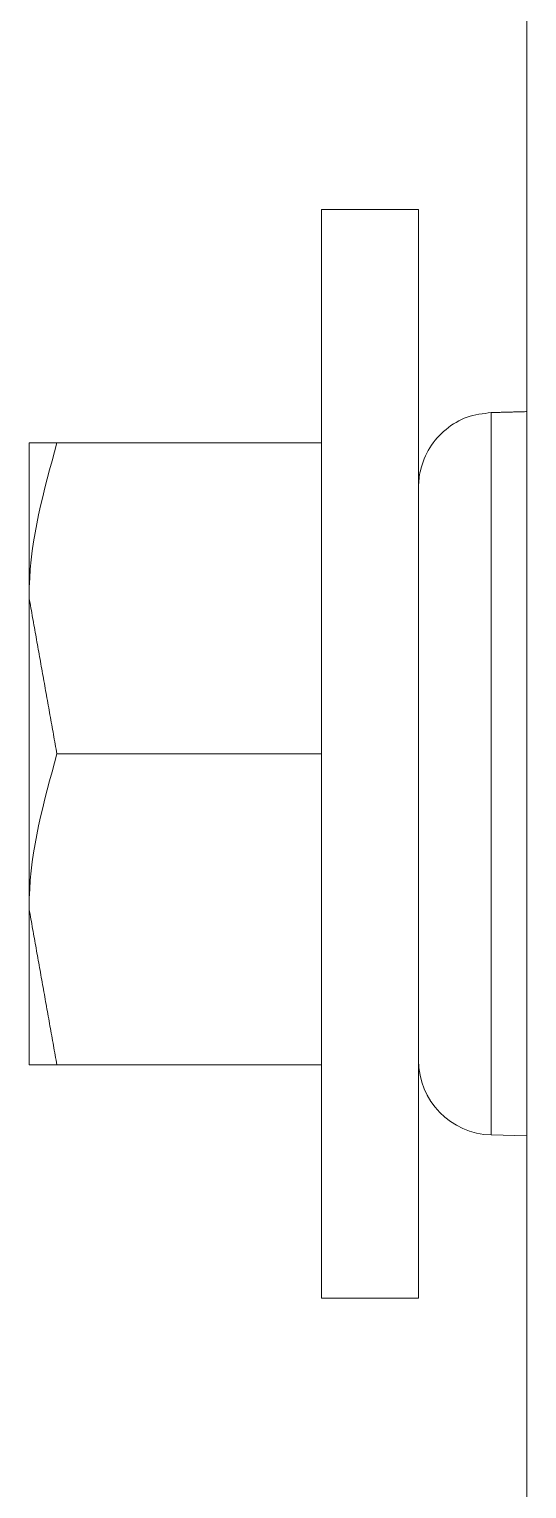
# Model space of a CAD drawing. Extents: x 11 to 120, y 2 to 94.
# Drawn here: x 50.899 to 51.299, y 82.268 to 83.441 of the extents above; entities that cross this region are included whole.
import ezdxf

# ---------------------------------------------------------------- set-up
doc = ezdxf.new("R2010")
doc.units = 0
doc.header["$MEASUREMENT"] = 0
doc.linetypes.add('SLD-Solid', pattern=[0])
doc.layers.add('OBJECT', color=7, linetype='CONTINUOUS')

msp = doc.modelspace()

# ---------------------------------------------------------------- linework, layer by layer
at = {"layer": 'OBJECT', "color": 7, "linetype": 'SLD-Solid', "lineweight": 15}
for p, q in [((51.2985, 82.2334), (51.2985, 83.4834)), ((51.2115, 83.2959), (51.1335, 83.2959)), ((51.1335, 82.4209), (51.1335, 83.2959)), ((51.2115, 82.4209), (51.2115, 83.2959)), ((51.2699, 83.1327), (51.2699, 82.5522)), ((50.8985, 83.1084), (50.8985, 82.9834)), ((51.1335, 83.1084), (50.9208, 83.1084)), ((50.8985, 82.9834), (50.8985, 82.7334)), ((51.1335, 82.8584), (50.9208, 82.8584)), ((50.8985, 82.7334), (50.8985, 82.6084)), ((51.1335, 82.6084), (50.9208, 82.6084)), ((51.2699, 82.5522), (51.2985, 82.5514)), ((51.1335, 82.4209), (51.2115, 82.4209))]:
    msp.add_line(p, q, dxfattribs=at)
msp.add_arc((51.2715, 82.6121), 0.06, 180, 268.5, dxfattribs=at)
for points, knots in [([(51.2115, 83.0728), (51.2115, 83.0729), (51.2115, 83.0773), (51.2128, 83.0884), (51.2195, 83.1049), (51.2328, 83.1199), (51.2501, 83.1303), (51.2633, 83.1319), (51.2699, 83.1327)], [0, 0, 0, 0, 0.004673, 0.146673, 0.365341, 0.578501, 0.789207, 1, 1, 1, 1]), ([(50.8985, 82.9834), (50.8985, 82.9864), (50.8988, 83.0286), (50.9102, 83.07), (50.9208, 83.1084)], [0, 0, 0, 0, 0.070214, 1, 1, 1, 1]), ([(50.9208, 83.1084), (50.9181, 83.1084), (50.9049, 83.1084), (50.9013, 83.1084), (50.8985, 83.1084)], [0, 0, 0, 0, 0.211001, 1, 1, 1, 1]), ([(50.8985, 82.7334), (50.8985, 82.7364), (50.8988, 82.7786), (50.9102, 82.82), (50.9208, 82.8584)], [0, 0, 0, 0, 0.070214, 1, 1, 1, 1]), ([(50.8985, 82.6084), (50.9013, 82.6084), (50.9049, 82.6084), (50.9181, 82.6084), (50.9208, 82.6084)], [0, 0, 0, 0, 0.788999, 1, 1, 1, 1])]:
    msp.add_open_spline(points, degree=3, knots=knots, dxfattribs=at)
for points in [[(51.2985, 83.1335), (51.2699, 83.1327)], [(50.9208, 82.8584), (50.8985, 82.9834)], [(50.9208, 82.6084), (50.8985, 82.7334)]]:
    msp.add_open_spline(points, degree=1, dxfattribs=at)

doc.saveas('drawing.dxf')
